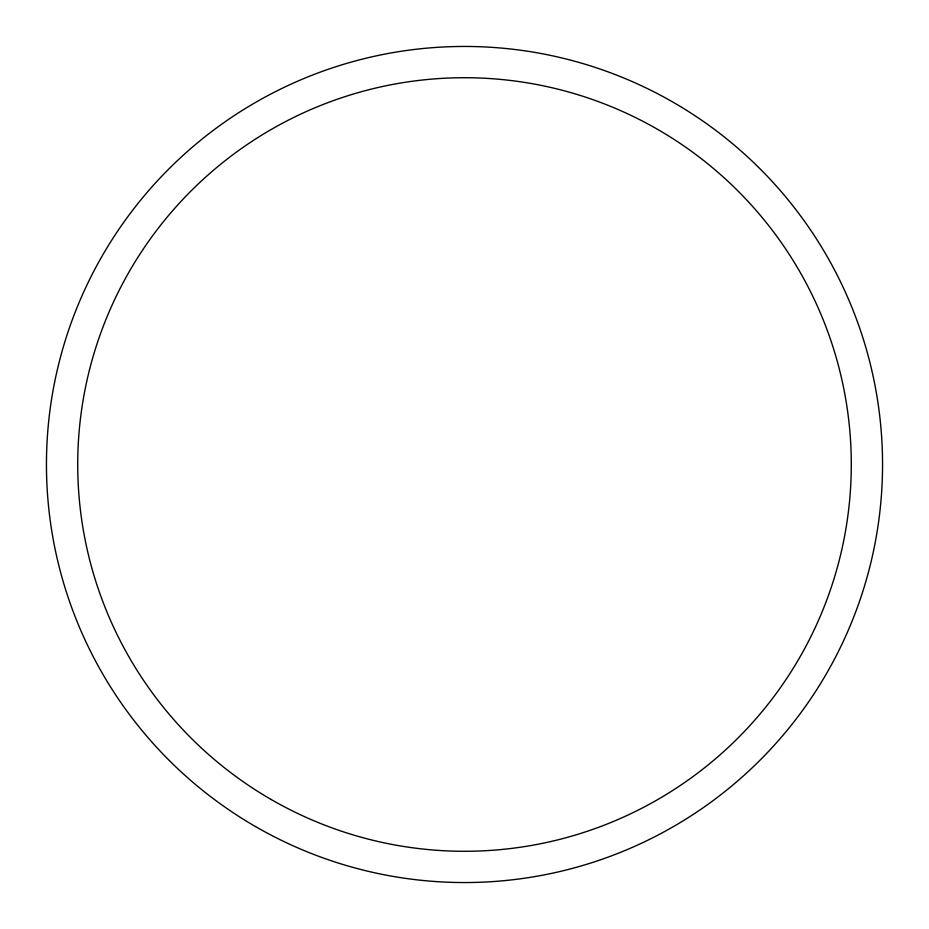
<?xml version="1.0" encoding="UTF-8"?>
<svg xmlns="http://www.w3.org/2000/svg" width="929" height="929" viewBox="0 0 929 929"><rect width="100%" height="100%" fill="white"/><g stroke="black" fill="none" stroke-linecap="round" stroke-linejoin="round"><path stroke-width="1.39" d="M255.475 826.543A418.05 418.05 0 0 0 882.55 464.5A418.05 418.05 0 0 0 255.475 102.457A418.05 418.05 0 0 0 255.475 826.543M271.105 799.463A386.789 386.789 0 0 0 851.289 464.5A386.789 386.789 0 0 0 271.105 129.537A386.789 386.789 0 0 0 271.105 799.463"/></g></svg>
